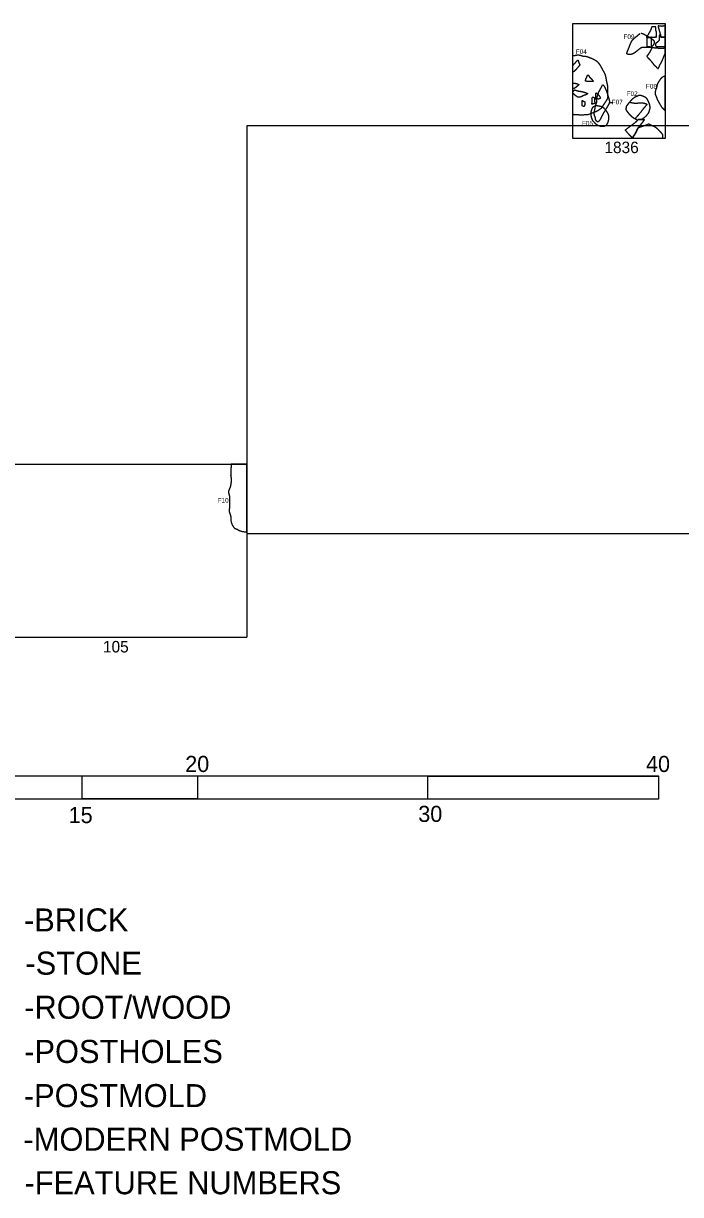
# Model space of a CAD drawing. Extents: x -623 to -500, y -307 to -252.
# Drawn here: x -599.6 to -571.1, y -302.4 to -251.5 of the extents above; entities that cross this region are included whole.
import ezdxf

# ---------------------------------------------------------------- set-up
doc = ezdxf.new("R2010")
doc.units = 0
for name, color, linetype in [('Brick', 7, 'Continuous'), ('Feature Numbers', 7, 'Continuous'), ('Foundation Outline', 7, 'Continuous'), ('Key', 7, 'Continuous'), ('Possible Posthole', 7, 'Continuous'), ('Posthole', 7, 'Continuous'), ('Quadrat Lines', 7, 'Continuous'), ('Quadrat Numbers', 7, 'Continuous'), ('Scale-North Arrow', 7, 'Continuous'), ('Stone', 7, 'Continuous'), ('Text', 7, 'Continuous'), ('Trench', 7, 'Continuous'), ('Unid Feature', 7, 'Continuous')]:
    doc.layers.add(name, color=color, linetype=linetype)

msp = doc.modelspace()

# ---------------------------------------------------------------- linework, layer by layer
at = {"layer": 'Foundation Outline'}
msp.add_lwpolyline([(-589.96, -273.669), (-539.96, -273.669), (-539.96, -255.96), (-589.96, -255.96)], close=True, dxfattribs=at)
at = {"layer": 'Possible Posthole'}
msp.add_open_spline([(-574.878, -255.104), (-574.823, -255.086), (-574.751, -255.086), (-574.655, -255.105), (-574.577, -255.122), (-574.517, -255.151), (-574.468, -255.196), (-574.378, -255.298), (-574.31, -255.408), (-574.261, -255.533), (-574.261, -255.622), (-574.274, -255.737), (-574.312, -255.853), (-574.358, -255.927), (-574.409, -255.977), (-574.487, -255.999), (-574.558, -255.999), (-574.668, -255.981), (-574.786, -255.92), (-574.863, -255.839), (-574.941, -255.755), (-574.977, -255.679), (-575.01, -255.576), (-575.021, -255.47), (-575.021, -255.38), (-575.001, -255.295), (-574.975, -255.216), (-574.944, -255.162), (-574.906, -255.119)], degree=2, dxfattribs=at)
at = {"layer": 'Posthole'}
for points in [[(-573.339, -254.94), (-573.306, -254.881), (-573.221, -254.792), (-573.135, -254.722), (-573.018, -254.666), (-572.945, -254.633), (-572.896, -254.633), (-572.805, -254.657), (-572.701, -254.7), (-572.633, -254.747), (-572.591, -254.812), (-572.553, -254.893), (-572.512, -254.983), (-572.491, -255.052), (-572.475, -255.142), (-572.475, -255.204), (-572.489, -255.25), (-572.505, -255.297), (-572.514, -255.346), (-572.536, -255.395), (-572.567, -255.452), (-572.621, -255.519), (-572.675, -255.578), (-572.734, -255.626), (-572.794, -255.671), (-572.837, -255.688), (-572.894, -255.688), (-572.947, -255.688), (-572.962, -255.688), (-572.977, -255.698), (-572.995, -255.715), (-573.005, -255.724), (-573.03, -255.715), (-573.086, -255.686), (-573.111, -255.668), (-573.13, -255.658), (-573.165, -255.639), (-573.22, -255.599), (-573.266, -255.555), (-573.326, -255.496), (-573.37, -255.449), (-573.404, -255.406), (-573.443, -255.355), (-573.471, -255.316), (-573.493, -255.273), (-573.504, -255.245), (-573.504, -255.227), (-573.495, -255.203), (-573.486, -255.158), (-573.486, -255.119), (-573.459, -255.08), (-573.419, -255.027), (-573.378, -254.973), (-573.35, -254.943)], [(-573.337, -254.936), (-573.293, -254.953), (-573.224, -254.968), (-573.135, -254.978), (-573.017, -254.978), (-572.904, -254.967), (-572.798, -254.967), (-572.726, -254.979), (-572.652, -255.003), (-572.594, -255.024), (-572.612, -255.06), (-572.674, -255.124), (-572.743, -255.21), (-572.805, -255.282), (-572.872, -255.377), (-572.947, -255.464), (-573.026, -255.56), (-573.091, -255.631), (-573.119, -255.67), (-573.166, -255.64), (-573.23, -255.591), (-573.301, -255.523), (-573.359, -255.463), (-573.409, -255.399), (-573.458, -255.337), (-573.502, -255.267), (-573.506, -255.224), (-573.486, -255.166), (-573.488, -255.119), (-573.452, -255.069), (-573.416, -255.024), (-573.389, -254.986), (-573.351, -254.943)]]:
    msp.add_open_spline(points, degree=2, dxfattribs=at)
at = {"layer": 'Quadrat Lines'}
for p, q in [((-602.663, -270.661), (-589.962, -270.661)), ((-589.962, -270.661), (-589.962, -278.161)), ((-600.662, -278.162), (-589.962, -278.162))]:
    msp.add_line(p, q, dxfattribs=at)
msp.add_lwpolyline([(-575.81, -251.52), (-571.81, -251.52), (-571.81, -256.52), (-575.81, -256.52)], close=True, dxfattribs=at)
at = {"layer": 'Scale-North Arrow'}
for points in [[(-612.1, -284.196), (-572.1, -284.196), (-572.1, -285.196), (-612.1, -285.196)], [(-597.103, -284.194), (-592.103, -284.194), (-592.103, -285.194), (-597.103, -285.194)], [(-582.1, -284.197), (-572.1, -284.197), (-572.1, -285.197), (-582.1, -285.197)]]:
    msp.add_lwpolyline(points, close=True, dxfattribs=at)
at = {"layer": 'Stone'}
for points in [[(-572.22, -251.675), (-572.294, -251.675), (-572.399, -251.661), (-572.409, -251.728), (-572.435, -251.797), (-572.464, -251.855), (-572.504, -251.925), (-572.552, -252.012), (-572.605, -252.082), (-572.626, -252.125), (-572.612, -252.137), (-572.556, -252.137), (-572.497, -252.137), (-572.437, -252.124), (-572.401, -252.114), (-572.357, -252.114), (-572.318, -252.109), (-572.277, -252.113), (-572.237, -252.104), (-572.21, -252.124), (-572.19, -252.112), (-572.18, -252.057), (-572.18, -252.003), (-572.18, -251.94), (-572.192, -251.878), (-572.205, -251.839), (-572.214, -251.796), (-572.214, -251.739), (-572.214, -251.692), (-572.214, -251.68)], [(-571.812, -251.608), (-571.868, -251.634), (-571.939, -251.649), (-572.02, -251.641), (-572.087, -251.634), (-572.117, -251.615), (-572.117, -251.648), (-572.11, -251.686), (-572.096, -251.734), (-572.077, -251.803), (-572.054, -251.877), (-572.03, -251.961), (-572.015, -252.011), (-572.003, -252.072), (-572.003, -252.122), (-571.972, -252.122), (-571.916, -252.122), (-571.868, -252.122), (-571.818, -252.122), (-571.812, -252.122), (-571.812, -252.032), (-571.812, -251.877), (-571.812, -251.779), (-571.812, -251.686), (-571.812, -251.638), (-571.812, -251.613)], [(-572.609, -252.133), (-572.609, -252.185), (-572.609, -252.239), (-572.609, -252.308), (-572.609, -252.383), (-572.602, -252.4), (-572.602, -252.453), (-572.607, -252.503), (-572.611, -252.525), (-572.563, -252.525), (-572.523, -252.522), (-572.484, -252.526), (-572.455, -252.54), (-572.42, -252.56), (-572.396, -252.577), (-572.396, -252.485), (-572.396, -252.389), (-572.406, -252.321), (-572.406, -252.272), (-572.406, -252.216), (-572.406, -252.179), (-572.406, -252.151), (-572.394, -252.139), (-572.396, -252.115), (-572.425, -252.122), (-572.446, -252.126), (-572.481, -252.135), (-572.508, -252.135), (-572.55, -252.135), (-572.596, -252.135), (-572.606, -252.135)], [(-572.024, -251.98), (-572.051, -252.015), (-572.065, -252.053), (-572.065, -252.131), (-572.065, -252.178), (-572.065, -252.205), (-572.077, -252.245), (-572.089, -252.284), (-572.128, -252.317), (-572.172, -252.354), (-572.214, -252.378), (-572.225, -252.407), (-572.233, -252.447), (-572.218, -252.503), (-572.21, -252.529), (-572.17, -252.529), (-572.126, -252.529), (-572.075, -252.529), (-572.017, -252.517), (-571.918, -252.517), (-571.852, -252.517), (-571.811, -252.517), (-571.811, -252.514), (-571.811, -252.303), (-571.811, -252.255), (-571.811, -252.152), (-571.811, -252.123), (-571.823, -252.123), (-571.88, -252.123), (-571.936, -252.123), (-571.982, -252.123), (-571.997, -252.115), (-572.004, -252.098), (-572.004, -252.072), (-572.013, -252.026), (-572.024, -251.99)], [(-572.405, -252.565), (-572.405, -252.61), (-572.415, -252.644), (-572.448, -252.71), (-572.487, -252.777), (-572.534, -252.849), (-572.568, -252.903), (-572.612, -252.939), (-572.564, -253.002), (-572.502, -253.069), (-572.445, -253.126), (-572.392, -253.191), (-572.345, -253.25), (-572.304, -253.314), (-572.229, -253.373), (-572.181, -253.426), (-572.133, -253.472), (-572.111, -253.483), (-572.082, -253.439), (-572.063, -253.385), (-572.046, -253.341), (-572.016, -253.288), (-571.981, -253.226), (-571.945, -253.148), (-571.908, -253.063), (-571.869, -252.968), (-571.849, -252.923), (-571.811, -252.844), (-571.811, -252.732), (-571.811, -252.632), (-571.811, -252.599), (-571.859, -252.599), (-571.912, -252.611), (-571.984, -252.611), (-572.061, -252.611), (-572.13, -252.596), (-572.206, -252.596), (-572.312, -252.581), (-572.388, -252.565), (-572.402, -252.562)], [(-575.809, -253.335), (-575.766, -253.285), (-575.714, -253.234), (-575.675, -253.193), (-575.643, -253.152), (-575.61, -253.119), (-575.594, -253.104), (-575.58, -253.133), (-575.57, -253.176), (-575.554, -253.232), (-575.532, -253.282), (-575.51, -253.308), (-575.51, -253.324), (-575.535, -253.353), (-575.569, -253.395), (-575.62, -253.458), (-575.682, -253.527), (-575.733, -253.581), (-575.771, -253.619), (-575.802, -253.632), (-575.811, -253.632), (-575.811, -253.576), (-575.811, -253.503), (-575.811, -253.44), (-575.811, -253.39), (-575.811, -253.355), (-575.811, -253.341)], [(-575.813, -254.117), (-575.768, -254.117), (-575.727, -254.117), (-575.665, -254.126), (-575.632, -254.139), (-575.596, -254.152), (-575.565, -254.164), (-575.558, -254.175), (-575.568, -254.199), (-575.589, -254.217), (-575.616, -254.241), (-575.649, -254.262), (-575.684, -254.292), (-575.718, -254.321), (-575.745, -254.335), (-575.766, -254.348), (-575.784, -254.354), (-575.809, -254.354), (-575.81, -254.335), (-575.811, -254.286), (-575.811, -254.238), (-575.811, -254.199), (-575.811, -254.172), (-575.812, -254.152), (-575.812, -254.128)], [(-575.155, -253.748), (-575.12, -253.804), (-575.078, -253.86), (-575.036, -253.905), (-574.99, -253.945), (-574.96, -253.995), (-574.932, -254.022), (-574.924, -254.039), (-574.981, -254.039), (-575.043, -254.039), (-575.102, -254.039), (-575.174, -254.039), (-575.21, -254.039), (-575.247, -254.023), (-575.273, -254.023), (-575.263, -253.976), (-575.248, -253.938), (-575.223, -253.884), (-575.199, -253.818), (-575.176, -253.78), (-575.163, -253.75)], [(-575.803, -254.469), (-575.749, -254.409), (-575.708, -254.409), (-575.654, -254.432), (-575.594, -254.449), (-575.536, -254.461), (-575.471, -254.472), (-575.424, -254.472), (-575.394, -254.486), (-575.354, -254.495), (-575.32, -254.507), (-575.267, -254.519), (-575.229, -254.537), (-575.189, -254.551), (-575.177, -254.561), (-575.194, -254.583), (-575.227, -254.61), (-575.261, -254.627), (-575.304, -254.636), (-575.339, -254.648), (-575.388, -254.669), (-575.423, -254.69), (-575.459, -254.709), (-575.501, -254.719), (-575.54, -254.719), (-575.565, -254.73), (-575.606, -254.717), (-575.636, -254.699), (-575.669, -254.675), (-575.706, -254.645), (-575.733, -254.618), (-575.762, -254.588), (-575.79, -254.566), (-575.811, -254.547), (-575.811, -254.506), (-575.811, -254.478)], [(-574.974, -254.723), (-574.943, -254.723), (-574.905, -254.723), (-574.886, -254.749), (-574.878, -254.771), (-574.878, -254.82), (-574.871, -254.866), (-574.871, -254.907), (-574.861, -254.954), (-574.861, -254.981), (-574.872, -255), (-574.92, -255.012), (-574.951, -255.02), (-574.982, -255.026), (-574.996, -255.026), (-574.981, -254.972), (-574.975, -254.915), (-574.975, -254.844), (-574.975, -254.817), (-574.975, -254.771), (-574.975, -254.741)], [(-574.821, -254.527), (-574.768, -254.56), (-574.695, -254.622), (-574.653, -254.687), (-574.629, -254.733), (-574.622, -254.761), (-574.651, -254.79), (-574.685, -254.803), (-574.727, -254.803), (-574.752, -254.793), (-574.78, -254.801), (-574.802, -254.817), (-574.824, -254.796), (-574.824, -254.75), (-574.824, -254.684), (-574.824, -254.618), (-574.824, -254.577), (-574.824, -254.541)], [(-575.412, -254.858), (-575.357, -254.892), (-575.288, -254.925), (-575.288, -254.963), (-575.288, -255.033), (-575.306, -255.071), (-575.325, -255.118), (-575.343, -255.138), (-575.379, -255.112), (-575.417, -255.095), (-575.417, -255.066), (-575.417, -255.006), (-575.417, -254.931), (-575.417, -254.886)], [(-572.94, -255.688), (-572.845, -255.688), (-572.7, -255.688), (-572.729, -255.731), (-572.801, -255.818), (-572.854, -255.89), (-572.902, -255.949), (-572.945, -255.997), (-572.961, -256.034), (-572.972, -256.046), (-572.999, -256.087), (-573.015, -256.114), (-573.039, -256.163), (-573.064, -256.216), (-573.083, -256.256), (-573.114, -256.315), (-573.143, -256.36), (-573.192, -256.428), (-573.198, -256.446), (-573.204, -256.489), (-573.204, -256.512), (-573.261, -256.461), (-573.339, -256.381), (-573.39, -256.323), (-573.454, -256.252), (-573.503, -256.194), (-573.544, -256.144), (-573.47, -256.098), (-573.352, -256.004), (-573.236, -255.918), (-573.111, -255.822), (-573.014, -255.739), (-572.967, -255.683)], [(-572.947, -256.029), (-572.838, -255.996), (-572.699, -255.948), (-572.611, -255.921), (-572.523, -255.874), (-572.46, -255.908), (-572.373, -255.953), (-572.29, -255.986), (-572.193, -256.051), (-572.098, -256.14), (-572.018, -256.228), (-571.962, -256.292), (-571.924, -256.347), (-571.924, -256.418), (-571.934, -256.523), (-571.945, -256.522), (-572.137, -256.522), (-572.506, -256.522), (-572.831, -256.522), (-573.041, -256.522), (-573.202, -256.522), (-573.202, -256.496), (-573.202, -256.432), (-573.142, -256.364), (-573.079, -256.254), (-573.039, -256.159), (-572.986, -256.062), (-572.959, -256.03)]]:
    msp.add_open_spline(points, degree=2, dxfattribs=at)
at = {"layer": 'Text'}
msp.add_line((-574.211, -254.955), (-574.109, -254.955), dxfattribs=at)
at = {"layer": 'Trench'}
msp.add_open_spline([(-590.648, -270.661), (-590.648, -270.674), (-590.638, -270.691), (-590.638, -270.756), (-590.644, -270.787), (-590.647, -270.827), (-590.647, -270.889), (-590.647, -270.939), (-590.658, -270.975), (-590.658, -271.006), (-590.658, -271.058), (-590.648, -271.106), (-590.66, -271.153), (-590.659, -271.163), (-590.643, -271.235), (-590.628, -271.345), (-590.644, -271.453), (-590.663, -271.576), (-590.681, -271.653), (-590.717, -271.733), (-590.75, -271.824), (-590.75, -271.854), (-590.75, -271.906), (-590.731, -271.978), (-590.716, -272.035), (-590.703, -272.088), (-590.703, -272.118), (-590.703, -272.228), (-590.703, -272.273), (-590.714, -272.341), (-590.714, -272.38), (-590.703, -272.484), (-590.703, -272.532), (-590.722, -272.609), (-590.722, -272.653), (-590.722, -272.715), (-590.707, -272.779), (-590.672, -272.86), (-590.648, -272.975), (-590.648, -273.028), (-590.648, -273.104), (-590.615, -273.254), (-590.578, -273.319), (-590.549, -273.356), (-590.521, -273.405), (-590.505, -273.425), (-590.464, -273.451), (-590.408, -273.47), (-590.358, -273.49), (-590.326, -273.513), (-590.275, -273.545), (-590.214, -273.563), (-590.146, -273.579), (-590.073, -273.59), (-590.003, -273.6), (-589.963, -273.611), (-589.963, -273.6), (-589.963, -273.485), (-589.963, -273.24), (-589.963, -273.067), (-589.963, -272.638), (-589.963, -272.392), (-589.963, -272.013), (-589.963, -271.486), (-589.963, -270.824), (-589.963, -270.692), (-589.962, -270.661), (-589.962, -270.661), (-589.98, -270.661), (-590.118, -270.661), (-590.491, -270.661), (-590.637, -270.661)], degree=2, dxfattribs=at)
at = {"layer": 'Unid Feature'}
for points in [[(-572.857, -251.943), (-572.787, -251.959), (-572.685, -252.009), (-572.548, -252.085), (-572.472, -252.131), (-572.383, -252.196), (-572.315, -252.242), (-572.287, -252.292), (-572.287, -252.377), (-572.308, -252.436), (-572.35, -252.488), (-572.408, -252.539), (-572.461, -252.568), (-572.611, -252.568), (-572.743, -252.568), (-572.832, -252.568), (-572.892, -252.607), (-572.961, -252.657), (-573.054, -252.734), (-573.133, -252.797), (-573.236, -252.857), (-573.348, -252.87), (-573.42, -252.87), (-573.476, -252.84), (-573.46, -252.763), (-573.412, -252.653), (-573.365, -252.54), (-573.331, -252.443), (-573.287, -252.344), (-573.252, -252.277), (-573.19, -252.201), (-573.117, -252.136), (-573.027, -252.066), (-572.952, -251.996), (-572.895, -251.954)], [(-575.811, -252.915), (-575.747, -252.915), (-575.629, -252.886), (-575.569, -252.886), (-575.504, -252.898), (-575.418, -252.921), (-575.365, -252.939), (-575.288, -252.939), (-575.212, -252.953), (-575.149, -252.975), (-575.087, -253.005), (-575.005, -253.03), (-574.931, -253.069), (-574.813, -253.127), (-574.717, -253.213), (-574.661, -253.301), (-574.614, -253.365), (-574.561, -253.471), (-574.525, -253.537), (-574.493, -253.594), (-574.436, -253.701), (-574.405, -253.776), (-574.377, -253.907), (-574.352, -254.067), (-574.326, -254.156), (-574.312, -254.26), (-574.312, -254.388), (-574.312, -254.431), (-574.312, -254.516), (-574.312, -254.632), (-574.3, -254.711), (-574.312, -254.767), (-574.345, -254.838), (-574.408, -254.94), (-574.499, -255.075), (-574.527, -255.111), (-574.56, -255.195), (-574.632, -255.243), (-574.765, -255.339), (-574.882, -255.371), (-574.914, -255.393), (-575.092, -255.462), (-575.175, -255.491), (-575.31, -255.491), (-575.397, -255.504), (-575.488, -255.504), (-575.598, -255.488), (-575.677, -255.488), (-575.81, -255.488), (-575.81, -255.423), (-575.81, -255.315), (-575.81, -255.052), (-575.81, -254.595), (-575.81, -254.446), (-575.81, -254.272), (-575.81, -253.822), (-575.81, -253.647), (-575.81, -253.064), (-575.81, -252.927)], [(-574.508, -254.186), (-574.454, -254.236), (-574.403, -254.356), (-574.342, -254.483), (-574.293, -254.647), (-574.245, -254.806), (-574.227, -254.897), (-574.227, -254.948), (-574.257, -255.026), (-574.288, -255.079), (-574.347, -255.182), (-574.423, -255.31), (-574.491, -255.426), (-574.548, -255.524), (-574.6, -255.639), (-574.654, -255.731), (-574.714, -255.797), (-574.766, -255.781), (-574.803, -255.747), (-574.831, -255.686), (-574.831, -255.63), (-574.849, -255.581), (-574.874, -255.511), (-574.891, -255.441), (-574.891, -255.399), (-574.875, -255.326), (-574.859, -255.252), (-574.837, -255.149), (-574.837, -255.095), (-574.811, -255.037), (-574.775, -254.941), (-574.775, -254.878), (-574.785, -254.811), (-574.761, -254.718), (-574.726, -254.614), (-574.707, -254.566), (-574.707, -254.523), (-574.65, -254.441), (-574.619, -254.368), (-574.581, -254.306), (-574.542, -254.232), (-574.524, -254.189)], [(-571.812, -253.805), (-571.875, -253.828), (-571.941, -253.865), (-572, -253.919), (-572.033, -253.963), (-572.079, -254.033), (-572.122, -254.093), (-572.147, -254.148), (-572.162, -254.201), (-572.178, -254.246), (-572.178, -254.3), (-572.197, -254.344), (-572.223, -254.414), (-572.243, -254.482), (-572.243, -254.535), (-572.243, -254.6), (-572.217, -254.655), (-572.175, -254.752), (-572.15, -254.836), (-572.105, -254.908), (-572.075, -254.964), (-572.033, -255.039), (-571.977, -255.134), (-571.909, -255.209), (-571.847, -255.274), (-571.812, -255.305), (-571.812, -255.197), (-571.812, -255.023), (-571.812, -254.885), (-571.812, -254.712), (-571.812, -254.319), (-571.812, -254.094), (-571.812, -253.929), (-571.812, -253.819)]]:
    msp.add_open_spline(points, degree=2, dxfattribs=at)

# ---------------------------------------------------------------- texts
at = {"layer": 'Brick'}
for s, p in [('F09', (-573.616, -252.197)), ('F04', (-575.686, -252.845)), ('F08', (-572.644, -254.349)), ('F02', (-573.479, -254.668)), ('F07', (-574.125, -255.032)), ('F05', (-575.418, -255.955))]:
    msp.add_text(s, height=0.2, dxfattribs=at).set_placement(p)
at = {"layer": 'Feature Numbers'}
msp.add_text('F10', height=0.2, dxfattribs=at).set_placement((-591.222, -272.326))
at = {"layer": 'Key'}
for s, p in [('-BRICK', (-599.626, -290.945)), ('-STONE', (-599.564, -292.822)), ('-ROOT/WOOD', (-599.615, -294.736)), ('-POSTHOLES', (-599.617, -296.655)), ('-POSTMOLD', (-599.633, -298.573)), ('-MODERN POSTMOLD', (-599.649, -300.467)), ('-FEATURE NUMBERS', (-599.605, -302.356))]:
    msp.add_text(s, height=1, dxfattribs=at).set_placement(p)
at = {"layer": 'Quadrat Numbers'}
for s, p in [('1836', (-574.444, -257.153)), ('105', (-596.199, -278.832))]:
    msp.add_text(s, height=0.5, dxfattribs=at).set_placement(p)
at = {"layer": 'Scale-North Arrow'}
for s, p in [('20', (-592.631, -284.023)), ('40', (-572.64, -284.023)), ('15', (-597.687, -286.241)), ('30', (-582.52, -286.191))]:
    msp.add_text(s, height=0.7, dxfattribs=at).set_placement(p)

doc.saveas('drawing.dxf')
